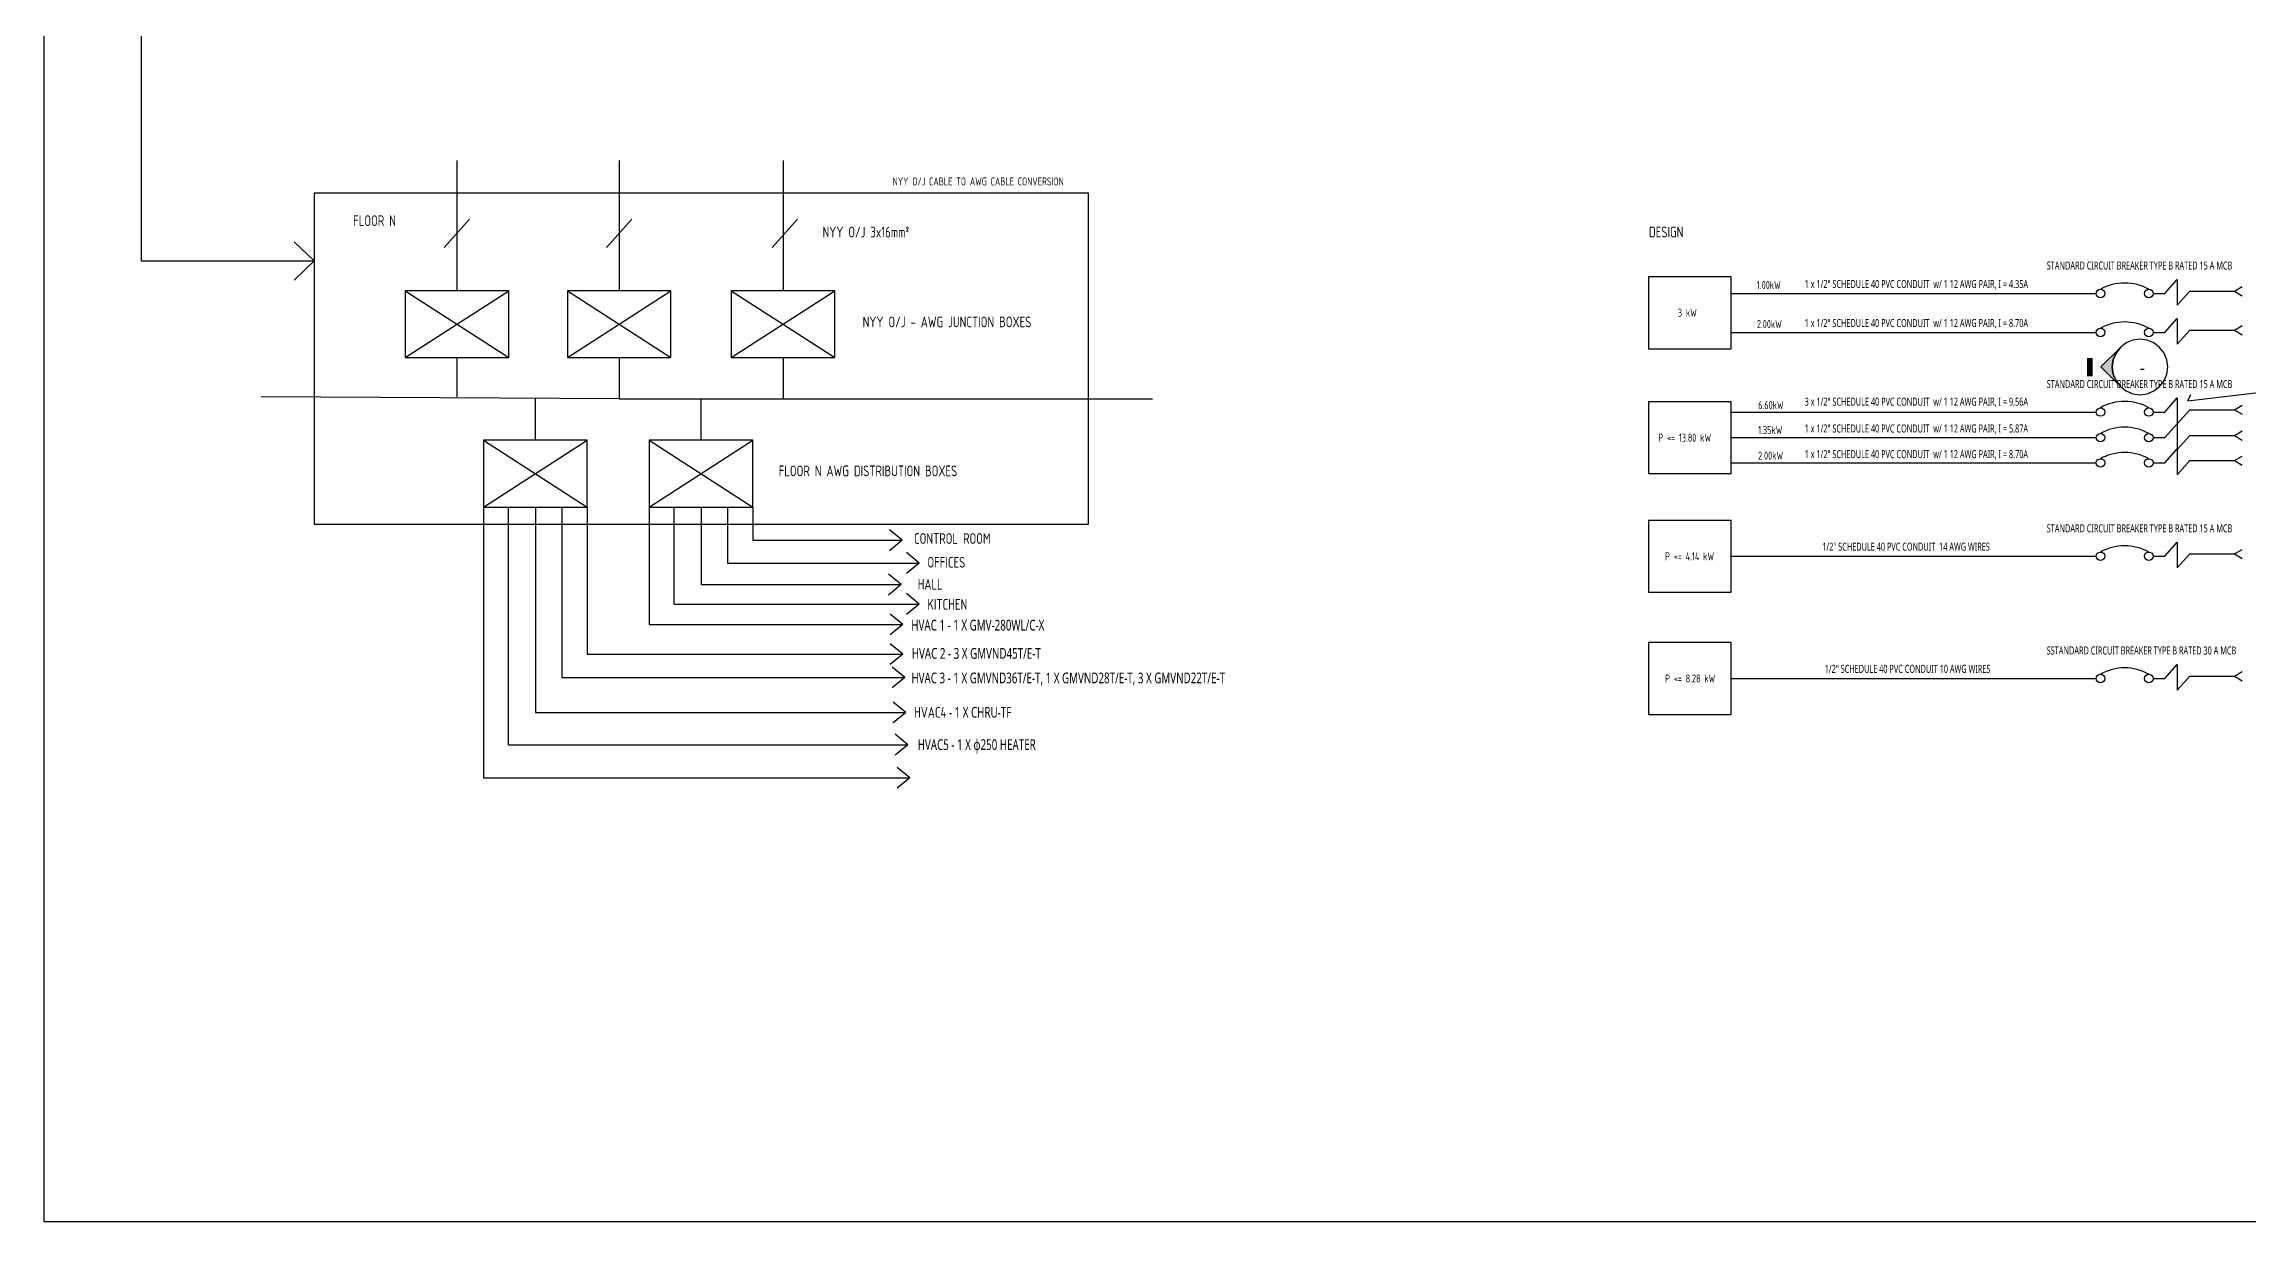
# Model space of a CAD drawing. Extents: x 25325 to 182345, y 3956 to 147305.
# Drawn here: x 91168.78 to 91187.53, y 73637.61 to 73647.63 of the extents above; entities that cross this region are included whole.
import ezdxf

# ---------------------------------------------------------------- set-up
doc = ezdxf.new("R2010")
doc.units = 0
doc.header["$MEASUREMENT"] = 0
for name, color, linetype in [('CAT6A UNDERGROUND PORTS ROUTING', 1, 'CONTINUOUS'), ('ELSH', 111, 'CONTINUOUS'), ('POWER DISTRIBUTION CONTROL LOOP', 2, 'CONTINUOUS'), ('WIFI LAN', 4, 'CONTINUOUS')]:
    doc.layers.add(name, color=color, linetype=linetype)
doc.styles.add('PDF Arial', font='arial.ttf')
doc.styles.get("Standard").update_dxf_attribs({"font": 'simplex.shx', "width": 0.7, "height": 10})
doc.styles.add('Tabla_100', font='simplex.shx', dxfattribs={"width": 0.7, "height": 20})

# ---------------------------------------------------------------- blocks, each defined once
blk = doc.blocks.new('Sheet-Климатична и вентилационна система офис помещение етаж 4_1')
at = {"layer": 'CAT6A UNDERGROUND PORTS ROUTING', "transparency": 33554687}
blk.add_hatch(color=7, dxfattribs=at).paths.add_polyline_path([(18.445, 7.419), (18.408, 7.468), (18.384, 7.525), (18.376, 7.586), (18.384, 7.647), (18.408, 7.704), (18.445, 7.753), (18.278, 7.586)])
at = {"layer": 'CAT6A UNDERGROUND PORTS ROUTING', "true_color": 0xffffff, "transparency": 33554687}
blk.add_hatch(color=7, dxfattribs=at).paths.add_polyline_path([(18.161, 7.662), (18.208, 7.662), (18.208, 7.506), (18.161, 7.506)])
at = {"layer": 'CAT6A UNDERGROUND PORTS ROUTING', "color": 7, "transparency": 33554687}
for points in [[(0.788, 0.315), (0.788, 23.07)], [(18.445, 7.753), (18.278, 7.586)], [(18.445, 7.753), (18.278, 7.586)], [(18.849, 7.586), (18.841, 7.647), (18.817, 7.704), (18.779, 7.753), (18.73, 7.791), (18.673, 7.814), (18.612, 7.822), (18.551, 7.814), (18.494, 7.791), (18.445, 7.753), (18.408, 7.704), (18.384, 7.647), (18.376, 7.586), (18.384, 7.525), (18.408, 7.468), (18.445, 7.419), (18.494, 7.382), (18.551, 7.358), (18.612, 7.35), (18.673, 7.358), (18.73, 7.382), (18.779, 7.419), (18.817, 7.468), (18.841, 7.525), (18.849, 7.586)], [(18.445, 7.419), (18.408, 7.468), (18.384, 7.525), (18.376, 7.586), (18.384, 7.647), (18.408, 7.704), (18.445, 7.753)], [(18.445, 7.419), (18.425, 7.443), (18.408, 7.468), (18.394, 7.496), (18.384, 7.525), (18.378, 7.555), (18.376, 7.586), (18.378, 7.617), (18.384, 7.647), (18.394, 7.677), (18.408, 7.704), (18.425, 7.73), (18.445, 7.753)], [(18.278, 7.586), (18.445, 7.419)], [(18.278, 7.586), (18.445, 7.419)], [(32.795, 0.315), (0.788, 0.315)]]:
    blk.add_lwpolyline(points, dxfattribs=at)
at = {"layer": 'CAT6A UNDERGROUND PORTS ROUTING', "color": 7, "char_height": 0.09942, "attachment_point": 7, "style": 'PDF Arial'}
for insert in [(18.166, 7.537), (18.609, 7.529)]:
    blk.add_mtext('\\W1.000575;-', dxfattribs=dict(at, insert=insert))

msp = doc.modelspace()

# ---------------------------------------------------------------- linework, layer by layer
at = {"layer": 'ELSH'}
for p, q in [((91176.081, 73643.407), (91175.974, 73643.495)), ((91176.081, 73643.407), (91175.974, 73643.318)), ((91176.228, 73643.214), (91176.12, 73643.302)), ((91176.228, 73643.214), (91176.12, 73643.126)), ((91176.074, 73643.03), (91175.966, 73643.118)), ((91176.074, 73643.03), (91175.966, 73642.941)), ((91176.226, 73642.865), (91176.118, 73642.954)), ((91176.226, 73642.865), (91176.118, 73642.777)), ((91176.087, 73642.691), (91175.979, 73642.779)), ((91176.087, 73642.691), (91175.979, 73642.603)), ((91176.089, 73642.44), (91175.981, 73642.528)), ((91176.089, 73642.44), (91175.981, 73642.352)), ((91176.106, 73642.241), (91175.998, 73642.329)), ((91176.106, 73642.241), (91175.998, 73642.152)), ((91176.114, 73641.942), (91176.006, 73642.03)), ((91176.114, 73641.942), (91176.006, 73641.854)), ((91176.131, 73641.668), (91176.023, 73641.757)), ((91176.131, 73641.668), (91176.023, 73641.58)), ((91176.147, 73641.386), (91176.039, 73641.298))]:
    msp.add_line(p, q, dxfattribs=at)
at = {"layer": 'POWER DISTRIBUTION CONTROL LOOP'}
for p, q in [((91169.611, 73653.942), (91169.611, 73645.783)), ((91172.296, 73646.638), (91172.296, 73645.53)), ((91173.676, 73646.638), (91173.676, 73645.53)), ((91175.07, 73646.638), (91175.07, 73645.53)), ((91172.404, 73646.138), (91172.188, 73645.897)), ((91173.784, 73646.138), (91173.568, 73645.897)), ((91175.191, 73646.138), (91174.976, 73645.897)), ((91171.081, 73645.783), (91170.911, 73645.946)), ((91169.611, 73645.783), (91171.081, 73645.783)), ((91171.081, 73645.783), (91170.911, 73645.619)), ((91171.856, 73645.53), (91172.737, 73644.961)), ((91171.856, 73644.961), (91172.737, 73645.53)), ((91173.235, 73645.53), (91174.116, 73644.961)), ((91173.235, 73644.961), (91174.116, 73645.53)), ((91174.629, 73645.53), (91175.51, 73644.961)), ((91174.629, 73644.961), (91175.51, 73645.53)), ((91183.133, 73645.506), (91186.237, 73645.506)), ((91186.72, 73645.506), (91186.819, 73645.506)), ((91186.819, 73645.506), (91186.926, 73645.625)), ((91186.926, 73645.625), (91186.926, 73645.407)), ((91186.926, 73645.407), (91187.034, 73645.526)), ((91187.034, 73645.526), (91187.412, 73645.526)), ((91187.412, 73645.526), (91187.478, 73645.565)), ((91187.412, 73645.526), (91187.478, 73645.487)), ((91186.819, 73645.174), (91186.926, 73645.293)), ((91186.926, 73645.293), (91186.926, 73645.075)), ((91183.133, 73645.174), (91186.237, 73645.174)), ((91186.72, 73645.174), (91186.819, 73645.174)), ((91186.926, 73645.075), (91187.034, 73645.194)), ((91187.034, 73645.194), (91187.412, 73645.194)), ((91187.412, 73645.194), (91187.478, 73645.233)), ((91187.412, 73645.194), (91187.478, 73645.155)), ((91172.296, 73644.961), (91172.296, 73644.627)), ((91173.676, 73644.961), (91173.676, 73644.609)), ((91175.07, 73644.961), (91175.07, 73644.609)), ((91173.676, 73644.609), (91170.631, 73644.627)), ((91172.964, 73644.258), (91172.964, 73644.619)), ((91173.676, 73644.609), (91178.212, 73644.609)), ((91174.373, 73644.258), (91174.373, 73644.609)), ((91186.819, 73644.498), (91186.926, 73644.618)), ((91186.926, 73644.618), (91186.926, 73644.399)), ((91186.926, 73644.399), (91187.034, 73644.518)), ((91187.034, 73644.518), (91187.412, 73644.518)), ((91187.412, 73644.518), (91187.478, 73644.557)), ((91187.412, 73644.518), (91187.478, 73644.479)), ((91183.133, 73644.498), (91186.237, 73644.498)), ((91186.72, 73644.498), (91186.819, 73644.498)), ((91186.819, 73644.28), (91186.926, 73644.399)), ((91186.926, 73644.399), (91186.926, 73644.18)), ((91187.412, 73644.299), (91187.478, 73644.338)), ((91172.523, 73644.258), (91173.404, 73643.689)), ((91172.523, 73643.689), (91173.404, 73644.258)), ((91173.932, 73644.258), (91174.813, 73643.689)), ((91173.932, 73643.689), (91174.813, 73644.258)), ((91183.133, 73644.28), (91186.237, 73644.28)), ((91186.72, 73644.28), (91186.819, 73644.28)), ((91186.819, 73644.065), (91186.926, 73644.184)), ((91186.926, 73644.18), (91187.034, 73644.299)), ((91186.926, 73644.184), (91186.926, 73643.965)), ((91187.034, 73644.299), (91187.412, 73644.299)), ((91187.412, 73644.299), (91187.478, 73644.26)), ((91183.133, 73644.065), (91186.237, 73644.065)), ((91186.72, 73644.065), (91186.819, 73644.065)), ((91186.926, 73643.965), (91187.034, 73644.085)), ((91187.034, 73644.085), (91187.412, 73644.085)), ((91187.412, 73644.085), (91187.478, 73644.123)), ((91187.412, 73644.085), (91187.478, 73644.046)), ((91172.523, 73643.689), (91172.523, 73641.386)), ((91172.735, 73641.668), (91172.735, 73643.689)), ((91172.964, 73643.689), (91172.964, 73641.942)), ((91173.188, 73643.689), (91173.188, 73642.241)), ((91173.404, 73643.689), (91173.404, 73642.44)), ((91173.932, 73643.689), (91173.932, 73642.691)), ((91174.144, 73642.865), (91174.144, 73643.689)), ((91174.373, 73643.689), (91174.373, 73643.03)), ((91174.597, 73643.689), (91174.597, 73643.214)), ((91174.813, 73643.689), (91174.813, 73643.407)), ((91174.813, 73643.407), (91176.081, 73643.407)), ((91186.819, 73643.271), (91186.926, 73643.39)), ((91186.926, 73643.39), (91186.926, 73643.172)), ((91174.597, 73643.214), (91176.228, 73643.214)), ((91183.133, 73643.271), (91186.237, 73643.271)), ((91186.72, 73643.271), (91186.819, 73643.271)), ((91186.926, 73643.172), (91187.034, 73643.291)), ((91187.034, 73643.291), (91187.412, 73643.291)), ((91187.412, 73643.291), (91187.478, 73643.33)), ((91187.412, 73643.291), (91187.478, 73643.252)), ((91174.373, 73643.03), (91176.074, 73643.03)), ((91174.144, 73642.865), (91176.226, 73642.865)), ((91173.932, 73642.691), (91176.087, 73642.691)), ((91173.404, 73642.44), (91176.089, 73642.44)), ((91186.819, 73642.232), (91186.926, 73642.352)), ((91186.926, 73642.352), (91186.926, 73642.133)), ((91187.412, 73642.252), (91187.478, 73642.291)), ((91173.188, 73642.241), (91176.106, 73642.241)), ((91183.133, 73642.232), (91186.237, 73642.232)), ((91186.72, 73642.232), (91186.819, 73642.232)), ((91186.926, 73642.133), (91187.034, 73642.252)), ((91187.034, 73642.252), (91187.412, 73642.252)), ((91187.412, 73642.252), (91187.478, 73642.213)), ((91172.964, 73641.942), (91176.114, 73641.942)), ((91172.735, 73641.668), (91176.131, 73641.668)), ((91172.523, 73641.386), (91176.147, 73641.386))]:
    msp.add_line(p, q, dxfattribs=at)
for points in [[(91171.081, 73646.358), (91171.081, 73643.544), (91177.666, 73643.544), (91177.666, 73646.358)], [(91182.429, 73645.647), (91182.429, 73645.036), (91183.133, 73645.036), (91183.133, 73645.647)], [(91171.856, 73645.53), (91171.856, 73644.961), (91172.737, 73644.961), (91172.737, 73645.53)], [(91173.235, 73645.53), (91173.235, 73644.961), (91174.116, 73644.961), (91174.116, 73645.53)], [(91174.629, 73645.53), (91174.629, 73644.961), (91175.51, 73644.961), (91175.51, 73645.53)], [(91182.429, 73644.585), (91182.429, 73643.974), (91183.133, 73643.974), (91183.133, 73644.585)], [(91172.523, 73644.258), (91172.523, 73643.689), (91173.404, 73643.689), (91173.404, 73644.258)], [(91173.932, 73644.258), (91173.932, 73643.689), (91174.813, 73643.689), (91174.813, 73644.258)], [(91182.429, 73643.576), (91182.429, 73642.966), (91183.133, 73642.966), (91183.133, 73643.576)], [(91182.429, 73642.538), (91182.429, 73641.927), (91183.133, 73641.927), (91183.133, 73642.538)]]:
    msp.add_lwpolyline(points, close=True, dxfattribs=at)
for centre in [(91186.273, 73645.506), (91186.684, 73645.506), (91186.273, 73645.174), (91186.684, 73645.174), (91186.273, 73644.498), (91186.684, 73644.498), (91186.273, 73644.28), (91186.684, 73644.28), (91186.273, 73644.065), (91186.684, 73644.065), (91186.273, 73643.271), (91186.684, 73643.271), (91186.273, 73642.232), (91186.684, 73642.232)]:
    msp.add_circle(centre, 0.036, dxfattribs=at)
for centre in [(91186.478, 73645.172), (91186.478, 73644.841), (91186.478, 73644.165), (91186.478, 73643.946), (91186.478, 73643.731), (91186.478, 73642.937), (91186.478, 73641.899)]:
    msp.add_arc(centre, 0.423, 60.9018, 119.0982, dxfattribs=at)
at = {"layer": 'WIFI LAN'}
for p, q in [((91187.016, 73644.592), (91188.566, 73644.779)), ((91187.016, 73644.592), (91187.042, 73644.648)), ((91176.147, 73641.386), (91176.039, 73641.474))]:
    msp.add_line(p, q, dxfattribs=at)

# ---------------------------------------------------------------- block references
at = {"layer": 'CAT6A UNDERGROUND PORTS ROUTING'}
msp.add_blockref('Sheet-Климатична и вентилационна система офис помещение етаж 4_1', (91167.997, 73637.295), dxfattribs=at)

# ---------------------------------------------------------------- texts
at = {"layer": 'ELSH', "attachment_point": 1, "style": 'Tabla_100'}
for s, insert, char_height, width in [('NYY O/J CABLE TO AWG CABLE CONVERSION', (91176.001, 73646.493), 0.06803, 1.67704), ('1.00kW', (91183.351, 73645.612), 0.068, 0.28029), ('2.00kW', (91183.351, 73645.28), 0.068, 0.28029), ('6.60kW', (91183.362, 73644.591), 0.068, 0.28029), ('1.35kW', (91183.362, 73644.379), 0.068, 0.28029), ('2.00kW', (91183.362, 73644.161), 0.068, 0.28029)]:
    msp.add_mtext(s, dxfattribs=dict(at, insert=insert, char_height=char_height, width=width))
at = {"layer": 'ELSH', "char_height": 0.0912, "attachment_point": 1}
for s, insert in [('FLOOR N', (91171.413, 73646.171)), ('NYY O/J 3x16mm²', (91175.405, 73646.074)), ('NYY O/J - AWG JUNCTION BOXES', (91175.746, 73645.31)), ('FLOOR N AWG DISTRIBUTION BOXES', (91175.032, 73644.043)), ('CONTROL ROOM', (91176.183, 73643.468)), ('OFFICES', (91176.297, 73643.266)), ('HALL', (91176.214, 73643.079)), ('KITCHEN', (91176.297, 73642.908)), ('{\\fSegoe UI|b0|i0|c0|p0;HVAC 1 - 1 X GMV-280WL/C-X}', (91176.16, 73642.731)), ('{\\fSegoe UI|b0|i0|c0|p0;HVAC 2 - 3 X GMVND45T/E-T}', (91176.164, 73642.491)), ('{\\fSegoe UI|b0|i0|c0|p0;HVAC 3 - 1 X GMVND36T/E-T, 1 X GMVND28T/E-T, 3 X GMVND22T/E-T}', (91176.161, 73642.282)), ('HVAC4{\\fSegoe UI|b0|i0|c0|p0; - 1 X CHRU-TF }', (91176.183, 73641.99)), ('{\\fSegoe UI|b0|i0|c0|p0;HVAC5 - 1 X ф250 HEATER}', (91176.214, 73641.715))]:
    msp.add_mtext(s, dxfattribs=dict(at, insert=insert))
at = {"layer": 'POWER DISTRIBUTION CONTROL LOOP', "insert": (91182.433, 73646.074), "char_height": 0.0912, "width": 1.59001, "attachment_point": 1}
msp.add_mtext('DESIGN', dxfattribs=at)
at = {"layer": 'POWER DISTRIBUTION CONTROL LOOP', "attachment_point": 1, "style": 'Tabla_100'}
for s, width, insert, char_height in [('{\\fSegoe UI|b0|i0|c0|p0;STANDARD CIRCUIT BREAKER TYPE B RATED 15 A MCB}', 3.07445, (91185.816, 73645.778), 0.06803), ('{\\fSegoe UI|b0|i0|c0|p0;1 x 1/2" SCHEDULE 40 PVC CONDUIT  w/ 1 12 AWG PAIR, I = 4.35A}', 4.79294, (91183.757, 73645.621), 0.06803), ('3 kW', 3.07445, (91182.679, 73645.376), 0.068), ('{\\fSegoe UI|b0|i0|c0|p0;1 x 1/2" SCHEDULE 40 PVC CONDUIT  w/ 1 12 AWG PAIR, I = 8.70A}', 4.79294, (91183.757, 73645.289), 0.06803), ('{\\fSegoe UI|b0|i0|c0|p0;STANDARD CIRCUIT BREAKER TYPE B RATED 15 A MCB}', 3.07445, (91185.816, 73644.77), 0.06803), ('{\\fSegoe UI|b0|i0|c0|p0;3 x 1/2" SCHEDULE 40 PVC CONDUIT  w/ 1 12 AWG PAIR, I = 9.56A}', 4.79294, (91183.757, 73644.62), 0.06803), ('{\\fSegoe UI|b0|i0|c0|p0;1 x 1/2" SCHEDULE 40 PVC CONDUIT  w/ 1 12 AWG PAIR, I = 5.87A}', 4.79294, (91183.757, 73644.392), 0.06803), ('P <= 13.80 kW', 3.07445, (91182.512, 73644.314), 0.06803), ('{\\fSegoe UI|b0|i0|c0|p0;1 x 1/2" SCHEDULE 40 PVC CONDUIT  w/ 1 12 AWG PAIR, I = 8.70A}', 4.79294, (91183.757, 73644.174), 0.06803), ('{\\fSegoe UI|b0|i0|c0|p0;1/2" SCHEDULE 40 PVC CONDUIT  14 AWG WIRES}', 3.07445, (91183.907, 73643.387), 0.06803), ('{\\fSegoe UI|b0|i0|c0|p0;STANDARD CIRCUIT BREAKER TYPE B RATED 15 A MCB}', 3.07445, (91185.816, 73643.543), 0.06803), ('P <= 4.14 kW', 3.07445, (91182.57, 73643.305), 0.06803), ('{\\fSegoe UI|b0|i0|c0|p0;SSTANDARD CIRCUIT BREAKER TYPE B RATED 30 A MCB}', 3.07445, (91185.816, 73642.504), 0.06803), ('P <= 8.28 kW', 3.07445, (91182.57, 73642.266), 0.06803), ('{\\fSegoe UI|b0|i0|c0|p0;1/2" SCHEDULE 40 PVC CONDUIT 10 AWG WIRES }', 3.07445, (91183.928, 73642.348), 0.06803)]:
    msp.add_mtext_dynamic_manual_height_columns(s, width=width, gutter_width=0.342, heights=[0], dxfattribs=dict(at, insert=insert, char_height=char_height))

doc.saveas('drawing.dxf')
